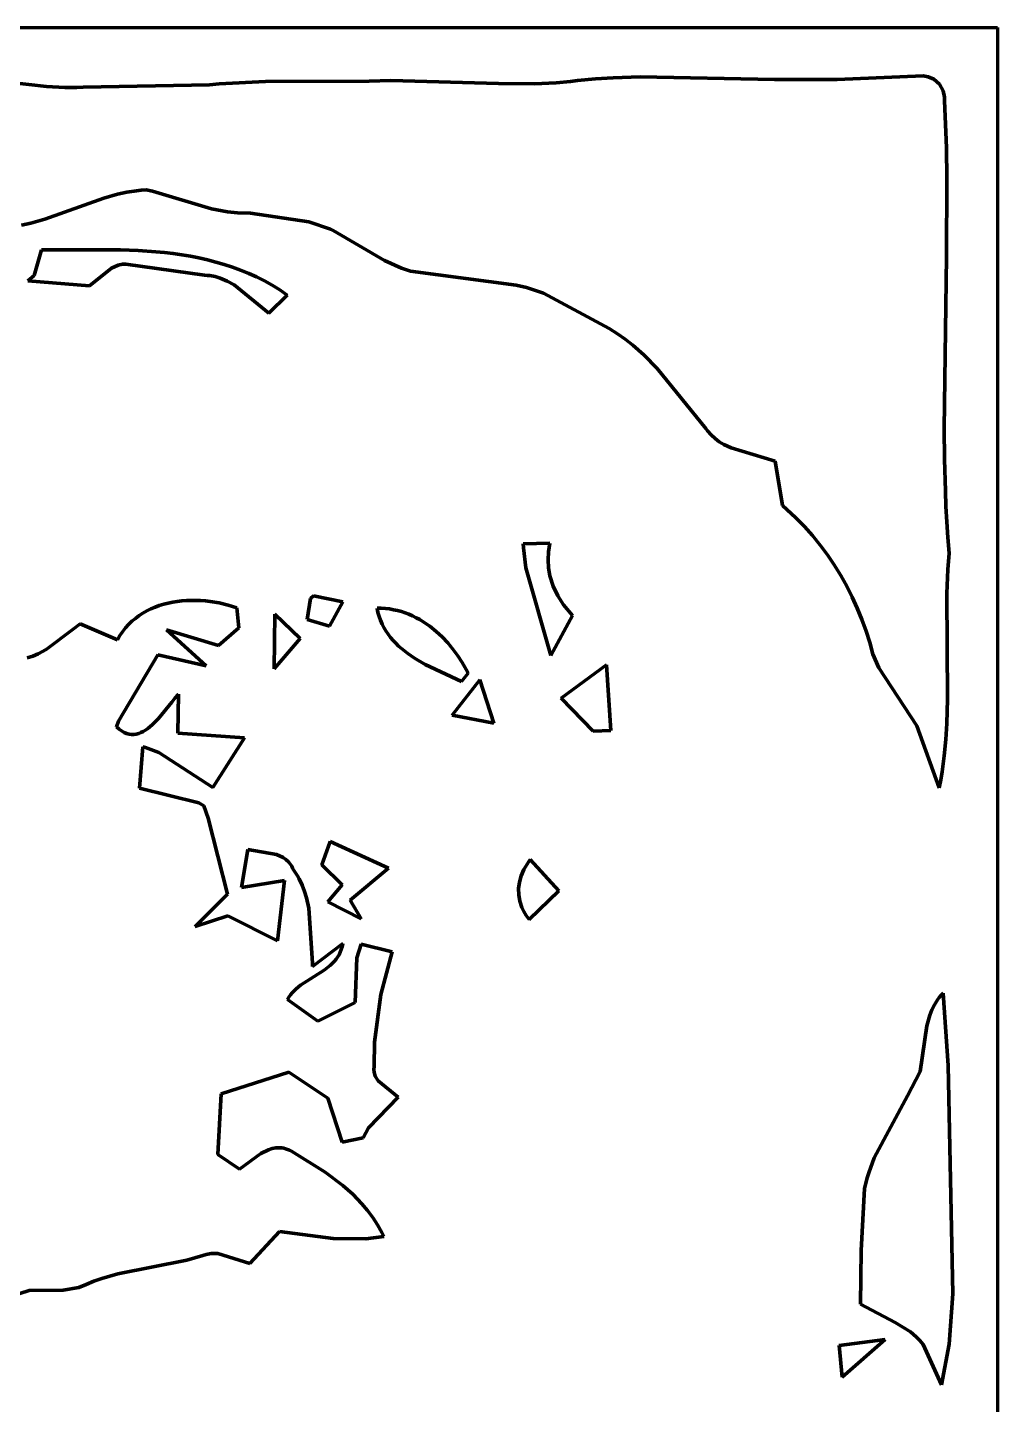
# Model space of a CAD drawing. Header units: millimetres. Extents: x 0 to 3.65, y 0 to 5.24.
# Drawn here: x 1.801 to 3.653, y 2.608 to 5.236 of the extents above; entities that cross this region are included whole.
import ezdxf

# ---------------------------------------------------------------- set-up
doc = ezdxf.new("R2010")
doc.units = ezdxf.units.MM
doc.layers.add('color#1b1b1dff', color=7, linetype='CONTINUOUS', lineweight=100)
doc.layers.add('color#fcfcfcff', color=7, linetype='CONTINUOUS', lineweight=100)

msp = doc.modelspace()

# ---------------------------------------------------------------- linework, layer by layer
at = {"layer": 'color#1b1b1dff'}
for p, q in [((0.0038, 5.2361), (3.6528, 5.2361)), ((3.6528, 5.2361), (3.6528, 0)), ((1.8371, 5.1238), (1.6865, 5.1403)), ((2.1486, 5.1266), (1.9069, 5.1221)), ((2.1665, 5.1285), (2.1486, 5.1266)), ((2.2554, 5.1333), (2.1665, 5.1285)), ((2.4532, 5.1338), (2.2554, 5.1333)), ((2.4944, 5.1353), (2.4532, 5.1338)), ((2.7002, 5.1292), (2.4944, 5.1353)), ((2.7688, 5.1289), (2.7002, 5.1292)), ((2.8099, 5.1307), (2.7688, 5.1289)), ((2.8373, 5.1331), (2.8099, 5.1307)), ((2.851, 5.1347), (2.8373, 5.1331)), ((2.8851, 5.1379), (2.851, 5.1347)), ((2.9192, 5.1402), (2.8851, 5.1379)), ((2.9704, 5.1419), (2.9192, 5.1402)), ((3.2268, 5.1367), (2.9704, 5.1419)), ((3.3293, 5.1366), (3.2268, 5.1367)), ((3.3464, 5.1372), (3.3293, 5.1366)), ((3.5107, 5.1436), (3.3464, 5.1372)), ((3.5205, 5.1421), (3.5107, 5.1436)), ((3.5314, 5.1373), (3.5205, 5.1421)), ((3.5421, 5.1277), (3.5314, 5.1373)), ((3.5492, 5.1152), (3.5421, 5.1277)), ((1.872, 5.1219), (1.8371, 5.1238)), ((1.8953, 5.1218), (1.872, 5.1219)), ((1.9069, 5.1221), (1.8953, 5.1218)), ((3.5517, 5.1034), (3.5492, 5.1152)), ((3.5516, 5.096), (3.5517, 5.1034)), ((3.5531, 5.0663), (3.5516, 5.096)), ((3.5552, 5.0067), (3.5531, 5.0663)), ((3.5562, 4.9472), (3.5552, 5.0067)), ((3.5556, 4.7983), (3.5562, 4.9472)), ((1.9464, 4.9106), (1.9728, 4.918)), ((1.9728, 4.918), (1.9907, 4.9219)), ((1.9907, 4.9219), (2.0088, 4.9246)), ((2.0088, 4.9246), (2.018, 4.9256)), ((2.018, 4.9256), (2.0273, 4.9262)), ((2.0273, 4.9262), (2.0394, 4.9237)), ((2.0394, 4.9237), (2.1524, 4.8897)), ((1.8336, 4.8705), (1.9464, 4.9106)), ((2.1524, 4.8897), (2.1829, 4.884)), ((1.8071, 4.8628), (1.8336, 4.8705)), ((2.1829, 4.884), (2.2016, 4.8826)), ((2.2016, 4.8826), (2.2266, 4.8815)), ((2.2266, 4.8815), (2.3378, 4.8652)), ((2.3378, 4.8652), (2.3792, 4.851)), ((1.7892, 4.8586), (1.8071, 4.8628)), ((2.3792, 4.851), (2.3847, 4.8486)), ((2.3847, 4.8486), (2.4826, 4.7916)), ((1.8277, 4.8117), (1.8135, 4.763)), ((1.9784, 4.812), (1.8277, 4.8117)), ((2.012, 4.8106), (1.9784, 4.812)), ((2.0456, 4.8082), (2.012, 4.8106)), ((1.9741, 4.7826), (1.9825, 4.7841)), ((1.9825, 4.7841), (1.9886, 4.7841)), ((1.9886, 4.7841), (2.1386, 4.7632)), ((2.0623, 4.8065), (2.0456, 4.8082)), ((2.0789, 4.8045), (2.0623, 4.8065)), ((2.0954, 4.8022), (2.0789, 4.8045)), ((2.1118, 4.7994), (2.0954, 4.8022)), ((2.1282, 4.7962), (2.1118, 4.7994)), ((2.1444, 4.7926), (2.1282, 4.7962)), ((2.1604, 4.7885), (2.1444, 4.7926)), ((2.1763, 4.7839), (2.1604, 4.7885)), ((2.4826, 4.7916), (2.515, 4.7767)), ((3.551, 4.4707), (3.5556, 4.7983)), ((1.8135, 4.763), (1.8017, 4.7525)), ((1.9193, 4.7431), (1.9615, 4.777)), ((1.9615, 4.777), (1.9741, 4.7826)), ((2.1386, 4.7632), (2.1439, 4.763)), ((2.1439, 4.763), (2.1491, 4.7625)), ((2.1491, 4.7625), (2.159, 4.7607)), ((2.159, 4.7607), (2.1686, 4.7579)), ((2.1686, 4.7579), (2.1822, 4.7521)), ((2.1921, 4.7788), (2.1763, 4.7839)), ((2.2077, 4.7731), (2.1921, 4.7788)), ((2.2231, 4.7668), (2.2077, 4.7731)), ((2.2383, 4.7599), (2.2231, 4.7668)), ((2.2533, 4.7523), (2.2383, 4.7599)), ((2.515, 4.7767), (2.5321, 4.7712)), ((2.5321, 4.7712), (2.7339, 4.7446)), ((1.8017, 4.7525), (1.9193, 4.7431)), ((2.1822, 4.7521), (2.1952, 4.7447)), ((2.1952, 4.7447), (2.2619, 4.6906)), ((2.2681, 4.7441), (2.2533, 4.7523)), ((2.2826, 4.7351), (2.2681, 4.7441)), ((2.2969, 4.7254), (2.2826, 4.7351)), ((2.7339, 4.7446), (2.7537, 4.7398)), ((2.7537, 4.7398), (2.7858, 4.7291)), ((2.2619, 4.6906), (2.2969, 4.7254)), ((2.7858, 4.7291), (2.9114, 4.6616)), ((2.9114, 4.6616), (2.9271, 4.6517)), ((2.9271, 4.6517), (2.9422, 4.641)), ((2.9422, 4.641), (2.9567, 4.6297)), ((2.9567, 4.6297), (2.9774, 4.6115)), ((2.9774, 4.6115), (3.0033, 4.5854)), ((3.0033, 4.5854), (3.0959, 4.4704)), ((3.0959, 4.4704), (3.0991, 4.4661)), ((3.5517, 4.4112), (3.551, 4.4707)), ((3.0991, 4.4661), (3.106, 4.4583)), ((3.106, 4.4583), (3.1136, 4.4514)), ((3.1136, 4.4514), (3.1217, 4.4454)), ((3.1217, 4.4454), (3.1304, 4.4402)), ((3.1304, 4.4402), (3.1441, 4.4336)), ((3.1441, 4.4336), (3.2282, 4.4084)), ((3.2282, 4.4084), (3.2421, 4.3235)), ((3.5533, 4.3516), (3.5517, 4.4112)), ((3.5545, 4.3219), (3.5533, 4.3516)), ((3.2421, 4.3235), (3.2509, 4.316)), ((3.2509, 4.316), (3.268, 4.3002)), ((3.5561, 4.2922), (3.5545, 4.3219)), ((3.268, 4.3002), (3.2843, 4.2837)), ((3.558, 4.2624), (3.5561, 4.2922)), ((3.2843, 4.2837), (3.2998, 4.2663)), ((3.2998, 4.2663), (3.3144, 4.2482)), ((3.5603, 4.2327), (3.558, 4.2624)), ((2.7979, 4.2516), (2.7474, 4.2504)), ((2.7474, 4.2504), (2.7479, 4.2427)), ((2.7479, 4.2427), (2.7525, 4.205)), ((2.7947, 4.2198), (2.7954, 4.2355)), ((2.7954, 4.2355), (2.7979, 4.2516)), ((3.3144, 4.2482), (3.3283, 4.2294)), ((3.5579, 4.2018), (3.5603, 4.2327)), ((2.7957, 4.2044), (2.7947, 4.2198)), ((3.3283, 4.2294), (3.3413, 4.2101)), ((3.3413, 4.2101), (3.3535, 4.1901)), ((2.7525, 4.205), (2.7999, 4.0372)), ((2.7984, 4.1893), (2.7957, 4.2044)), ((2.8045, 4.1699), (2.7984, 4.1893)), ((3.3535, 4.1901), (3.3649, 4.1697)), ((3.5561, 4.1554), (3.5579, 4.2018)), ((2.8131, 4.1514), (2.8045, 4.1699)), ((3.3649, 4.1697), (3.3754, 4.1488)), ((3.5571, 3.954), (3.5561, 4.1554)), ((2.0443, 4.1296), (2.0363, 4.1262)), ((2.0525, 4.1325), (2.0443, 4.1296)), ((2.0608, 4.1351), (2.0525, 4.1325)), ((2.0693, 4.1373), (2.0608, 4.1351)), ((2.078, 4.1391), (2.0693, 4.1373)), ((2.0867, 4.1405), (2.078, 4.1391)), ((2.0956, 4.1415), (2.0867, 4.1405)), ((2.1045, 4.1422), (2.0956, 4.1415)), ((2.1134, 4.1425), (2.1045, 4.1422)), ((2.1224, 4.1425), (2.1134, 4.1425)), ((2.1314, 4.1421), (2.1224, 4.1425)), ((2.1404, 4.1414), (2.1314, 4.1421)), ((2.1493, 4.1405), (2.1404, 4.1414)), ((2.167, 4.1376), (2.1493, 4.1405)), ((2.1842, 4.1335), (2.167, 4.1376)), ((2.2008, 4.1284), (2.1842, 4.1335)), ((2.2045, 4.0899), (2.2008, 4.1284)), ((2.3414, 4.1464), (2.3345, 4.106)), ((2.3466, 4.1511), (2.3414, 4.1464)), ((2.4026, 4.1399), (2.3466, 4.1511)), ((2.3777, 4.0936), (2.4026, 4.1399)), ((2.4683, 4.1276), (2.47, 4.1196)), ((2.4763, 4.1275), (2.4683, 4.1276)), ((2.4842, 4.127), (2.4763, 4.1275)), ((2.492, 4.1261), (2.4842, 4.127)), ((2.8242, 4.1338), (2.8131, 4.1514)), ((2.8413, 4.1135), (2.8242, 4.1338)), ((3.3754, 4.1488), (3.3851, 4.1275)), ((3.3851, 4.1275), (3.3939, 4.1059)), ((2.0003, 4.1026), (1.9939, 4.0965)), ((2.0069, 4.1082), (2.0003, 4.1026)), ((2.0138, 4.1134), (2.0069, 4.1082)), ((2.0211, 4.1181), (2.0138, 4.1134)), ((2.0286, 4.1223), (2.0211, 4.1181)), ((2.0363, 4.1262), (2.0286, 4.1223)), ((2.2732, 4.1162), (2.2715, 4.012)), ((2.3217, 4.0697), (2.2732, 4.1162)), ((2.3345, 4.106), (2.3777, 4.0936)), ((2.47, 4.1196), (2.4722, 4.1119)), ((2.4722, 4.1119), (2.4749, 4.1045)), ((2.4749, 4.1045), (2.4779, 4.0974)), ((2.4997, 4.1248), (2.492, 4.1261)), ((2.5072, 4.1231), (2.4997, 4.1248)), ((2.5146, 4.1211), (2.5072, 4.1231)), ((2.5219, 4.1187), (2.5146, 4.1211)), ((2.5291, 4.116), (2.5219, 4.1187)), ((2.5361, 4.1129), (2.5291, 4.116)), ((2.543, 4.1095), (2.5361, 4.1129)), ((2.5497, 4.1058), (2.543, 4.1095)), ((2.5563, 4.1019), (2.5497, 4.1058)), ((2.569, 4.0931), (2.5563, 4.1019)), ((2.7999, 4.0372), (2.8413, 4.1135)), ((3.3939, 4.1059), (3.4018, 4.084)), ((1.8881, 4.0873), (1.8364, 4.0486)), ((1.9011, 4.0977), (1.8881, 4.0873)), ((1.9725, 4.0671), (1.9011, 4.0977)), ((1.9773, 4.0752), (1.9725, 4.0671)), ((1.9824, 4.0828), (1.9773, 4.0752)), ((1.988, 4.0899), (1.9824, 4.0828)), ((1.9939, 4.0965), (1.988, 4.0899)), ((2.1419, 4.0176), (2.0661, 4.0861)), ((2.0661, 4.0861), (2.1657, 4.0566)), ((2.1657, 4.0566), (2.2045, 4.0899)), ((2.4779, 4.0974), (2.4814, 4.0906)), ((2.4814, 4.0906), (2.4852, 4.0841)), ((2.4852, 4.0841), (2.4894, 4.0779)), ((2.4894, 4.0779), (2.4939, 4.0719)), ((2.5811, 4.0834), (2.569, 4.0931)), ((2.5925, 4.0728), (2.5811, 4.0834)), ((3.4018, 4.084), (3.4089, 4.0619)), ((1.8364, 4.0486), (1.8212, 4.0404)), ((2.2715, 4.012), (2.3217, 4.0697)), ((2.4939, 4.0719), (2.4988, 4.0662)), ((2.4988, 4.0662), (2.5039, 4.0607)), ((2.5039, 4.0607), (2.5093, 4.0554)), ((2.5093, 4.0554), (2.5149, 4.0504)), ((2.5149, 4.0504), (2.5269, 4.041)), ((2.6032, 4.0614), (2.5925, 4.0728)), ((2.6132, 4.0494), (2.6032, 4.0614)), ((2.6224, 4.0368), (2.6132, 4.0494)), ((3.4089, 4.0619), (3.4151, 4.0396)), ((1.8108, 4.036), (1.8001, 4.0328)), ((1.8212, 4.0404), (1.8108, 4.036)), ((1.9745, 3.9118), (2.0496, 4.0386)), ((2.0496, 4.0386), (2.1419, 4.0176)), ((2.5269, 4.041), (2.5396, 4.0323)), ((2.5396, 4.0323), (2.5598, 4.0204)), ((2.6308, 4.0237), (2.6224, 4.0368)), ((2.6384, 4.0103), (2.6308, 4.0237)), ((3.4151, 4.0396), (3.4261, 4.0141)), ((2.5598, 4.0204), (2.6296, 3.9876)), ((2.6296, 3.9876), (2.6419, 4.0035)), ((2.6419, 4.0035), (2.6384, 4.0103)), ((2.906, 4.0192), (2.8196, 3.9558)), ((2.9147, 3.8941), (2.906, 4.0192)), ((3.4261, 4.0141), (3.4986, 3.903)), ((2.6647, 3.9908), (2.6114, 3.9236)), ((2.6912, 3.9081), (2.6647, 3.9908)), ((2.0761, 3.9484), (2.0507, 3.9173)), ((2.0827, 3.9564), (2.0761, 3.9484)), ((2.0889, 3.9634), (2.0827, 3.9564)), ((2.0879, 3.889), (2.0889, 3.9634)), ((2.8196, 3.9558), (2.8806, 3.893)), ((3.5559, 3.9077), (3.5571, 3.954)), ((2.0507, 3.9173), (2.0387, 3.905)), ((2.6114, 3.9236), (2.6912, 3.9081)), ((1.9708, 3.9014), (1.9745, 3.9118)), ((1.9757, 3.897), (1.9708, 3.9014)), ((1.9805, 3.8934), (1.9757, 3.897)), ((1.9853, 3.8906), (1.9805, 3.8934)), ((1.9901, 3.8886), (1.9853, 3.8906)), ((2.0175, 3.8903), (2.0131, 3.8886)), ((2.0219, 3.8925), (2.0175, 3.8903)), ((2.0262, 3.8951), (2.0219, 3.8925)), ((2.0304, 3.8981), (2.0262, 3.8951)), ((2.0387, 3.905), (2.0304, 3.8981)), ((2.8806, 3.893), (2.9147, 3.8941)), ((3.4986, 3.903), (3.5417, 3.7848)), ((3.5541, 3.8769), (3.5559, 3.9077)), ((1.9948, 3.8874), (1.9901, 3.8886)), ((1.9994, 3.8868), (1.9948, 3.8874)), ((2.004, 3.8868), (1.9994, 3.8868)), ((2.0086, 3.8874), (2.004, 3.8868)), ((2.0131, 3.8886), (2.0086, 3.8874)), ((2.215, 3.8803), (2.0879, 3.889)), ((2.1548, 3.7856), (2.215, 3.8803)), ((3.5512, 3.8461), (3.5541, 3.8769)), ((2.0149, 3.7842), (2.021, 3.8629)), ((2.021, 3.8629), (2.0262, 3.8614)), ((2.0262, 3.8614), (2.0515, 3.8523)), ((2.0515, 3.8523), (2.1548, 3.7856)), ((3.5494, 3.8307), (3.5512, 3.8461)), ((3.5446, 3.8001), (3.5472, 3.8154)), ((3.5472, 3.8154), (3.5494, 3.8307)), ((3.5417, 3.7848), (3.5446, 3.8001)), ((2.1281, 3.7561), (2.0149, 3.7842)), ((2.1373, 3.7502), (2.1281, 3.7561)), ((2.1457, 3.7267), (2.1373, 3.7502)), ((2.1829, 3.5816), (2.1457, 3.7267)), ((2.3784, 3.6823), (2.3629, 3.6374)), ((2.4899, 3.6314), (2.3784, 3.6823)), ((2.2214, 3.667), (2.2094, 3.5945)), ((2.2765, 3.6573), (2.2214, 3.667)), ((2.2888, 3.6518), (2.2765, 3.6573)), ((2.2942, 3.648), (2.2888, 3.6518)), ((2.2992, 3.6434), (2.2942, 3.648)), ((2.3035, 3.638), (2.2992, 3.6434)), ((2.3054, 3.6349), (2.3035, 3.638)), ((2.3071, 3.6315), (2.3054, 3.6349)), ((2.3087, 3.6279), (2.3071, 3.6315)), ((2.3127, 3.6223), (2.3087, 3.6279)), ((2.3629, 3.6374), (2.4014, 3.5993)), ((2.4167, 3.5701), (2.4899, 3.6314)), ((2.7487, 3.6288), (2.7436, 3.6169)), ((2.7578, 3.644), (2.7487, 3.6288)), ((2.7605, 3.6477), (2.7578, 3.644)), ((2.8152, 3.5881), (2.7605, 3.6477)), ((2.2094, 3.5945), (2.2914, 3.6081)), ((2.2914, 3.6081), (2.2779, 3.4924)), ((2.3163, 3.6166), (2.3127, 3.6223)), ((2.3196, 3.6108), (2.3163, 3.6166)), ((2.3253, 3.599), (2.3196, 3.6108)), ((2.7403, 3.6049), (2.7386, 3.5927)), ((2.7436, 3.6169), (2.7403, 3.6049)), ((2.1207, 3.5198), (2.1829, 3.5816)), ((2.33, 3.5868), (2.3253, 3.599)), ((2.3337, 3.5744), (2.33, 3.5868)), ((2.4014, 3.5993), (2.3745, 3.5671)), ((2.7386, 3.5927), (2.7388, 3.5805)), ((2.7388, 3.5805), (2.7408, 3.5684)), ((2.7587, 3.5336), (2.8152, 3.5881)), ((2.3377, 3.5553), (2.3337, 3.5744)), ((2.3447, 3.4501), (2.3377, 3.5553)), ((2.3745, 3.5671), (2.4381, 3.5344)), ((2.4381, 3.5344), (2.4167, 3.5701)), ((2.7408, 3.5684), (2.7447, 3.5565)), ((2.7447, 3.5565), (2.7485, 3.5487)), ((2.7485, 3.5487), (2.7531, 3.5411)), ((2.1834, 3.5405), (2.1207, 3.5198)), ((2.2779, 3.4924), (2.1834, 3.5405)), ((2.7531, 3.5411), (2.7587, 3.5336)), ((2.4027, 3.4873), (2.3452, 3.4436)), ((2.3956, 3.4661), (2.398, 3.4708)), ((2.398, 3.4708), (2.3999, 3.476)), ((2.3999, 3.476), (2.4015, 3.4814)), ((2.4015, 3.4814), (2.4027, 3.4873)), ((2.438, 3.4865), (2.4296, 3.4604)), ((2.4973, 3.4716), (2.438, 3.4865)), ((2.4752, 3.3903), (2.4973, 3.4716)), ((2.3452, 3.4436), (2.3447, 3.4501)), ((2.3673, 3.4367), (2.3795, 3.4462)), ((2.3795, 3.4462), (2.3868, 3.4535)), ((2.3868, 3.4535), (2.39, 3.4574)), ((2.39, 3.4574), (2.393, 3.4616)), ((2.393, 3.4616), (2.3956, 3.4661)), ((2.4296, 3.4604), (2.4265, 3.3751)), ((2.3222, 3.4078), (2.3673, 3.4367)), ((2.303, 3.3894), (2.3064, 3.3936)), ((2.3064, 3.3936), (2.3139, 3.4011)), ((2.3139, 3.4011), (2.3222, 3.4078)), ((3.5494, 3.3929), (3.5454, 3.3886)), ((3.5584, 3.2545), (3.5494, 3.3929)), ((2.297, 3.3804), (2.2998, 3.3851)), ((2.3553, 3.339), (2.297, 3.3804)), ((2.2998, 3.3851), (2.303, 3.3894)), ((2.4265, 3.3751), (2.3553, 3.339)), ((2.4634, 3.2991), (2.4752, 3.3903)), ((3.5325, 3.3705), (3.5276, 3.3609)), ((3.5384, 3.3798), (3.5325, 3.3705)), ((3.5417, 3.3843), (3.5384, 3.3798)), ((3.5454, 3.3886), (3.5417, 3.3843)), ((3.5236, 3.3509), (3.5179, 3.3301)), ((3.5276, 3.3609), (3.5236, 3.3509)), ((3.5179, 3.3301), (3.505, 3.2431)), ((2.4624, 3.253), (2.4634, 3.2991)), ((2.1705, 3.2006), (2.2998, 3.2418)), ((2.2998, 3.2418), (2.374, 3.1925)), ((2.4619, 3.2471), (2.4624, 3.253)), ((2.4625, 3.2417), (2.4619, 3.2471)), ((2.4648, 3.2343), (2.4625, 3.2417)), ((2.4704, 3.2256), (2.4648, 3.2343)), ((3.505, 3.2431), (3.4809, 3.1968)), ((3.5676, 2.8187), (3.5584, 3.2545)), ((2.5083, 3.1943), (2.4704, 3.2256)), ((2.1645, 3.0848), (2.1705, 3.2006)), ((2.374, 3.1925), (2.4014, 3.1083)), ((2.4518, 3.1354), (2.5083, 3.1943)), ((3.4809, 3.1968), (3.4174, 3.0782)), ((2.4419, 3.1163), (2.4518, 3.1354)), ((2.4014, 3.1083), (2.4419, 3.1163)), ((2.2057, 3.0565), (2.1645, 3.0848)), ((2.2466, 3.0869), (2.2057, 3.0565)), ((2.2607, 3.0937), (2.2466, 3.0869)), ((2.2679, 3.0959), (2.2607, 3.0937)), ((2.2752, 3.0973), (2.2679, 3.0959)), ((2.2826, 3.0976), (2.2752, 3.0973)), ((2.2863, 3.0973), (2.2826, 3.0976)), ((2.29, 3.0967), (2.2863, 3.0973)), ((2.2937, 3.0957), (2.29, 3.0967)), ((2.2974, 3.0945), (2.2937, 3.0957)), ((2.3012, 3.0928), (2.2974, 3.0945)), ((2.3049, 3.0908), (2.3012, 3.0928)), ((2.3693, 3.0512), (2.3049, 3.0908)), ((3.4174, 3.0782), (3.4073, 3.05)), ((2.403, 3.0256), (2.3693, 3.0512)), ((3.4073, 3.05), (3.4038, 3.0401)), ((2.4218, 3.0087), (2.403, 3.0256)), ((3.4038, 3.0401), (3.3987, 3.02)), ((2.4392, 2.9906), (2.4218, 3.0087)), ((3.3987, 3.02), (3.3928, 2.9012)), ((2.45, 2.9778), (2.4392, 2.9906)), ((2.4599, 2.9644), (2.45, 2.9778)), ((2.469, 2.9503), (2.4599, 2.9644)), ((2.4772, 2.9356), (2.469, 2.9503)), ((2.2256, 2.8765), (2.282, 2.9379)), ((2.282, 2.9379), (2.3846, 2.9244)), ((2.3846, 2.9244), (2.4465, 2.9239)), ((2.4465, 2.9239), (2.4809, 2.9279)), ((2.4809, 2.9279), (2.4772, 2.9356)), ((2.1052, 2.8828), (2.1357, 2.8917)), ((2.1357, 2.8917), (2.142, 2.8939)), ((2.142, 2.8939), (2.1516, 2.8958)), ((2.1516, 2.8958), (2.1642, 2.8958)), ((2.1642, 2.8958), (2.2256, 2.8765)), ((3.3928, 2.9012), (3.3914, 2.7987)), ((1.973, 2.8569), (2.1052, 2.8828)), ((1.9131, 2.8365), (1.9277, 2.8428)), ((1.9277, 2.8428), (1.9427, 2.8482)), ((1.9427, 2.8482), (1.973, 2.8569)), ((1.7544, 2.8094), (1.8042, 2.8253)), ((1.8042, 2.8253), (1.869, 2.8256)), ((1.869, 2.8256), (1.8987, 2.8307)), ((1.8987, 2.8307), (1.9131, 2.8365)), ((3.5608, 2.7225), (3.5676, 2.8187)), ((3.3914, 2.7987), (3.4573, 2.7643)), ((3.4573, 2.7643), (3.4866, 2.7464)), ((3.4866, 2.7464), (3.4978, 2.7369)), ((3.4978, 2.7369), (3.5046, 2.7297)), ((3.4382, 2.7315), (3.3506, 2.7198)), ((3.3506, 2.7198), (3.3562, 2.6594)), ((3.3562, 2.6594), (3.4382, 2.7315)), ((3.5046, 2.7297), (3.5108, 2.7218)), ((3.5108, 2.7218), (3.5457, 2.6453)), ((3.5457, 2.6453), (3.5608, 2.7225))]:
    msp.add_line(p, q, dxfattribs=at)
at = {"layer": 'color#fcfcfcff'}
for p, q in [((1.6865, 5.1403), (1.8371, 5.1238)), ((1.9069, 5.1221), (2.1486, 5.1266)), ((2.1486, 5.1266), (2.1665, 5.1285)), ((2.1665, 5.1285), (2.2554, 5.1333)), ((2.2554, 5.1333), (2.4532, 5.1338)), ((2.4532, 5.1338), (2.4944, 5.1353)), ((2.4944, 5.1353), (2.7002, 5.1292)), ((2.7002, 5.1292), (2.7688, 5.1289)), ((2.7688, 5.1289), (2.8099, 5.1307)), ((2.8099, 5.1307), (2.8373, 5.1331)), ((2.8373, 5.1331), (2.851, 5.1347)), ((2.851, 5.1347), (2.8851, 5.1379)), ((2.8851, 5.1379), (2.9192, 5.1402)), ((2.9192, 5.1402), (2.9704, 5.1419)), ((2.9704, 5.1419), (3.2268, 5.1367)), ((3.2268, 5.1367), (3.3293, 5.1366)), ((3.3293, 5.1366), (3.3464, 5.1372)), ((3.3464, 5.1372), (3.5107, 5.1436)), ((3.5107, 5.1436), (3.5205, 5.1421)), ((3.5205, 5.1421), (3.5314, 5.1373)), ((3.5314, 5.1373), (3.5421, 5.1277)), ((3.5421, 5.1277), (3.5492, 5.1152)), ((1.8371, 5.1238), (1.872, 5.1219)), ((1.872, 5.1219), (1.8953, 5.1218)), ((1.8953, 5.1218), (1.9069, 5.1221)), ((3.5492, 5.1152), (3.5517, 5.1034)), ((3.5517, 5.1034), (3.5516, 5.096)), ((3.5516, 5.096), (3.5531, 5.0663)), ((3.5531, 5.0663), (3.5552, 5.0067)), ((3.5552, 5.0067), (3.5562, 4.9472)), ((3.5562, 4.9472), (3.5556, 4.7983)), ((1.9728, 4.918), (1.9464, 4.9106)), ((1.9907, 4.9219), (1.9728, 4.918)), ((2.0088, 4.9246), (1.9907, 4.9219)), ((2.018, 4.9256), (2.0088, 4.9246)), ((2.0273, 4.9262), (2.018, 4.9256)), ((2.0394, 4.9237), (2.0273, 4.9262)), ((2.1524, 4.8897), (2.0394, 4.9237)), ((1.9464, 4.9106), (1.8336, 4.8705)), ((2.1829, 4.884), (2.1524, 4.8897)), ((1.8336, 4.8705), (1.8071, 4.8628)), ((2.2016, 4.8826), (2.1829, 4.884)), ((2.2266, 4.8815), (2.2016, 4.8826)), ((2.3378, 4.8652), (2.2266, 4.8815)), ((2.3792, 4.851), (2.3378, 4.8652)), ((1.8071, 4.8628), (1.7892, 4.8586)), ((2.3847, 4.8486), (2.3792, 4.851)), ((2.4826, 4.7916), (2.3847, 4.8486)), ((1.8135, 4.763), (1.8277, 4.8117)), ((1.8277, 4.8117), (1.9784, 4.812)), ((1.9784, 4.812), (2.012, 4.8106)), ((2.012, 4.8106), (2.0456, 4.8082)), ((1.9825, 4.7841), (1.9741, 4.7826)), ((1.9886, 4.7841), (1.9825, 4.7841)), ((2.1386, 4.7632), (1.9886, 4.7841)), ((2.0456, 4.8082), (2.0623, 4.8065)), ((2.0623, 4.8065), (2.0789, 4.8045)), ((2.0789, 4.8045), (2.0954, 4.8022)), ((2.0954, 4.8022), (2.1118, 4.7994)), ((2.1118, 4.7994), (2.1282, 4.7962)), ((2.1282, 4.7962), (2.1444, 4.7926)), ((2.1444, 4.7926), (2.1604, 4.7885)), ((2.1604, 4.7885), (2.1763, 4.7839)), ((2.515, 4.7767), (2.4826, 4.7916)), ((3.5556, 4.7983), (3.551, 4.4707)), ((1.8017, 4.7525), (1.8135, 4.763)), ((1.9615, 4.777), (1.9193, 4.7431)), ((1.9741, 4.7826), (1.9615, 4.777)), ((2.1439, 4.763), (2.1386, 4.7632)), ((2.1491, 4.7625), (2.1439, 4.763)), ((2.159, 4.7607), (2.1491, 4.7625)), ((2.1686, 4.7579), (2.159, 4.7607)), ((2.1822, 4.7521), (2.1686, 4.7579)), ((2.1763, 4.7839), (2.1921, 4.7788)), ((2.1921, 4.7788), (2.2077, 4.7731)), ((2.2077, 4.7731), (2.2231, 4.7668)), ((2.2231, 4.7668), (2.2383, 4.7599)), ((2.2383, 4.7599), (2.2533, 4.7523)), ((2.5321, 4.7712), (2.515, 4.7767)), ((2.7339, 4.7446), (2.5321, 4.7712)), ((1.9193, 4.7431), (1.8017, 4.7525)), ((2.1952, 4.7447), (2.1822, 4.7521)), ((2.2619, 4.6906), (2.1952, 4.7447)), ((2.2533, 4.7523), (2.2681, 4.7441)), ((2.2681, 4.7441), (2.2826, 4.7351)), ((2.2826, 4.7351), (2.2969, 4.7254)), ((2.7537, 4.7398), (2.7339, 4.7446)), ((2.7858, 4.7291), (2.7537, 4.7398)), ((2.2969, 4.7254), (2.2619, 4.6906)), ((2.9114, 4.6616), (2.7858, 4.7291)), ((2.9271, 4.6517), (2.9114, 4.6616)), ((2.9422, 4.641), (2.9271, 4.6517)), ((2.9567, 4.6297), (2.9422, 4.641)), ((2.9774, 4.6115), (2.9567, 4.6297)), ((3.0033, 4.5854), (2.9774, 4.6115)), ((3.0959, 4.4704), (3.0033, 4.5854)), ((3.0991, 4.4661), (3.0959, 4.4704)), ((3.551, 4.4707), (3.5517, 4.4112)), ((3.106, 4.4583), (3.0991, 4.4661)), ((3.1136, 4.4514), (3.106, 4.4583)), ((3.1217, 4.4454), (3.1136, 4.4514)), ((3.1304, 4.4402), (3.1217, 4.4454)), ((3.1441, 4.4336), (3.1304, 4.4402)), ((3.2282, 4.4084), (3.1441, 4.4336)), ((3.2421, 4.3235), (3.2282, 4.4084)), ((3.5517, 4.4112), (3.5533, 4.3516)), ((3.5533, 4.3516), (3.5545, 4.3219)), ((3.2509, 4.316), (3.2421, 4.3235)), ((3.268, 4.3002), (3.2509, 4.316)), ((3.5545, 4.3219), (3.5561, 4.2922)), ((3.2843, 4.2837), (3.268, 4.3002)), ((3.5561, 4.2922), (3.558, 4.2624)), ((3.2998, 4.2663), (3.2843, 4.2837)), ((3.3144, 4.2482), (3.2998, 4.2663)), ((3.558, 4.2624), (3.5603, 4.2327)), ((2.7474, 4.2504), (2.7979, 4.2516)), ((2.7479, 4.2427), (2.7474, 4.2504)), ((2.7525, 4.205), (2.7479, 4.2427)), ((2.7954, 4.2355), (2.7947, 4.2198)), ((2.7979, 4.2516), (2.7954, 4.2355)), ((3.3283, 4.2294), (3.3144, 4.2482)), ((3.5603, 4.2327), (3.5579, 4.2018)), ((2.7947, 4.2198), (2.7957, 4.2044)), ((3.3413, 4.2101), (3.3283, 4.2294)), ((3.3535, 4.1901), (3.3413, 4.2101)), ((2.7999, 4.0372), (2.7525, 4.205)), ((2.7957, 4.2044), (2.7984, 4.1893)), ((2.7984, 4.1893), (2.8045, 4.1699)), ((3.3649, 4.1697), (3.3535, 4.1901)), ((3.5579, 4.2018), (3.5561, 4.1554)), ((2.8045, 4.1699), (2.8131, 4.1514)), ((3.3754, 4.1488), (3.3649, 4.1697)), ((3.5561, 4.1554), (3.5571, 3.954)), ((2.0363, 4.1262), (2.0443, 4.1296)), ((2.0443, 4.1296), (2.0525, 4.1325)), ((2.0525, 4.1325), (2.0608, 4.1351)), ((2.0608, 4.1351), (2.0693, 4.1373)), ((2.0693, 4.1373), (2.078, 4.1391)), ((2.078, 4.1391), (2.0867, 4.1405)), ((2.0867, 4.1405), (2.0956, 4.1415)), ((2.0956, 4.1415), (2.1045, 4.1422)), ((2.1045, 4.1422), (2.1134, 4.1425)), ((2.1134, 4.1425), (2.1224, 4.1425)), ((2.1224, 4.1425), (2.1314, 4.1421)), ((2.1314, 4.1421), (2.1404, 4.1414)), ((2.1404, 4.1414), (2.1493, 4.1405)), ((2.1493, 4.1405), (2.167, 4.1376)), ((2.167, 4.1376), (2.1842, 4.1335)), ((2.1842, 4.1335), (2.2008, 4.1284)), ((2.2008, 4.1284), (2.2045, 4.0899)), ((2.3345, 4.106), (2.3414, 4.1464)), ((2.3414, 4.1464), (2.3466, 4.1511)), ((2.3466, 4.1511), (2.4026, 4.1399)), ((2.4026, 4.1399), (2.3777, 4.0936)), ((2.4683, 4.1276), (2.4763, 4.1275)), ((2.47, 4.1196), (2.4683, 4.1276)), ((2.4763, 4.1275), (2.4842, 4.127)), ((2.4842, 4.127), (2.492, 4.1261)), ((2.8131, 4.1514), (2.8242, 4.1338)), ((2.8242, 4.1338), (2.8413, 4.1135)), ((3.3851, 4.1275), (3.3754, 4.1488)), ((3.3939, 4.1059), (3.3851, 4.1275)), ((1.9939, 4.0965), (2.0003, 4.1026)), ((2.0003, 4.1026), (2.0069, 4.1082)), ((2.0069, 4.1082), (2.0138, 4.1134)), ((2.0138, 4.1134), (2.0211, 4.1181)), ((2.0211, 4.1181), (2.0286, 4.1223)), ((2.0286, 4.1223), (2.0363, 4.1262)), ((2.2715, 4.012), (2.2732, 4.1162)), ((2.2732, 4.1162), (2.3217, 4.0697)), ((2.3777, 4.0936), (2.3345, 4.106)), ((2.4722, 4.1119), (2.47, 4.1196)), ((2.4749, 4.1045), (2.4722, 4.1119)), ((2.4779, 4.0974), (2.4749, 4.1045)), ((2.492, 4.1261), (2.4997, 4.1248)), ((2.4997, 4.1248), (2.5072, 4.1231)), ((2.5072, 4.1231), (2.5146, 4.1211)), ((2.5146, 4.1211), (2.5219, 4.1187)), ((2.5219, 4.1187), (2.5291, 4.116)), ((2.5291, 4.116), (2.5361, 4.1129)), ((2.5361, 4.1129), (2.543, 4.1095)), ((2.543, 4.1095), (2.5497, 4.1058)), ((2.5497, 4.1058), (2.5563, 4.1019)), ((2.5563, 4.1019), (2.569, 4.0931)), ((2.8413, 4.1135), (2.7999, 4.0372)), ((3.4018, 4.084), (3.3939, 4.1059)), ((1.8364, 4.0486), (1.8881, 4.0873)), ((1.8881, 4.0873), (1.9011, 4.0977)), ((1.9011, 4.0977), (1.9725, 4.0671)), ((1.9725, 4.0671), (1.9773, 4.0752)), ((1.9773, 4.0752), (1.9824, 4.0828)), ((1.9824, 4.0828), (1.988, 4.0899)), ((1.988, 4.0899), (1.9939, 4.0965)), ((2.1657, 4.0566), (2.0661, 4.0861)), ((2.0661, 4.0861), (2.1419, 4.0176)), ((2.2045, 4.0899), (2.1657, 4.0566)), ((2.4814, 4.0906), (2.4779, 4.0974)), ((2.4852, 4.0841), (2.4814, 4.0906)), ((2.4894, 4.0779), (2.4852, 4.0841)), ((2.4939, 4.0719), (2.4894, 4.0779)), ((2.569, 4.0931), (2.5811, 4.0834)), ((2.5811, 4.0834), (2.5925, 4.0728)), ((3.4089, 4.0619), (3.4018, 4.084)), ((1.8212, 4.0404), (1.8364, 4.0486)), ((2.3217, 4.0697), (2.2715, 4.012)), ((2.4988, 4.0662), (2.4939, 4.0719)), ((2.5039, 4.0607), (2.4988, 4.0662)), ((2.5093, 4.0554), (2.5039, 4.0607)), ((2.5149, 4.0504), (2.5093, 4.0554)), ((2.5269, 4.041), (2.5149, 4.0504)), ((2.5925, 4.0728), (2.6032, 4.0614)), ((2.6032, 4.0614), (2.6132, 4.0494)), ((2.6132, 4.0494), (2.6224, 4.0368)), ((3.4151, 4.0396), (3.4089, 4.0619)), ((1.8001, 4.0328), (1.8108, 4.036)), ((1.8108, 4.036), (1.8212, 4.0404)), ((2.0496, 4.0386), (1.9745, 3.9118)), ((2.1419, 4.0176), (2.0496, 4.0386)), ((2.5396, 4.0323), (2.5269, 4.041)), ((2.5598, 4.0204), (2.5396, 4.0323)), ((2.6224, 4.0368), (2.6308, 4.0237)), ((2.6308, 4.0237), (2.6384, 4.0103)), ((3.4261, 4.0141), (3.4151, 4.0396)), ((2.6296, 3.9876), (2.5598, 4.0204)), ((2.6419, 4.0035), (2.6296, 3.9876)), ((2.6384, 4.0103), (2.6419, 4.0035)), ((2.8196, 3.9558), (2.906, 4.0192)), ((2.906, 4.0192), (2.9147, 3.8941)), ((3.4986, 3.903), (3.4261, 4.0141)), ((2.6114, 3.9236), (2.6647, 3.9908)), ((2.6647, 3.9908), (2.6912, 3.9081)), ((2.0507, 3.9173), (2.0761, 3.9484)), ((2.0761, 3.9484), (2.0827, 3.9564)), ((2.0827, 3.9564), (2.0889, 3.9634)), ((2.0889, 3.9634), (2.0879, 3.889)), ((2.8806, 3.893), (2.8196, 3.9558)), ((3.5571, 3.954), (3.5559, 3.9077)), ((2.0387, 3.905), (2.0507, 3.9173)), ((2.6912, 3.9081), (2.6114, 3.9236)), ((1.9745, 3.9118), (1.9708, 3.9014)), ((1.9708, 3.9014), (1.9757, 3.897)), ((1.9757, 3.897), (1.9805, 3.8934)), ((1.9805, 3.8934), (1.9853, 3.8906)), ((1.9853, 3.8906), (1.9901, 3.8886)), ((2.0131, 3.8886), (2.0175, 3.8903)), ((2.0175, 3.8903), (2.0219, 3.8925)), ((2.0219, 3.8925), (2.0262, 3.8951)), ((2.0262, 3.8951), (2.0304, 3.8981)), ((2.0304, 3.8981), (2.0387, 3.905)), ((2.9147, 3.8941), (2.8806, 3.893)), ((3.5417, 3.7848), (3.4986, 3.903)), ((3.5559, 3.9077), (3.5541, 3.8769)), ((1.9901, 3.8886), (1.9948, 3.8874)), ((1.9948, 3.8874), (1.9994, 3.8868)), ((1.9994, 3.8868), (2.004, 3.8868)), ((2.004, 3.8868), (2.0086, 3.8874)), ((2.0086, 3.8874), (2.0131, 3.8886)), ((2.0879, 3.889), (2.215, 3.8803)), ((2.215, 3.8803), (2.1548, 3.7856)), ((3.5541, 3.8769), (3.5512, 3.8461)), ((2.021, 3.8629), (2.0149, 3.7842)), ((2.0262, 3.8614), (2.021, 3.8629)), ((2.0515, 3.8523), (2.0262, 3.8614)), ((2.1548, 3.7856), (2.0515, 3.8523)), ((3.5512, 3.8461), (3.5494, 3.8307)), ((3.5472, 3.8154), (3.5446, 3.8001)), ((3.5494, 3.8307), (3.5472, 3.8154)), ((3.5446, 3.8001), (3.5417, 3.7848)), ((2.0149, 3.7842), (2.1281, 3.7561)), ((2.1281, 3.7561), (2.1373, 3.7502)), ((2.1373, 3.7502), (2.1457, 3.7267)), ((2.1457, 3.7267), (2.1829, 3.5816)), ((2.3629, 3.6374), (2.3784, 3.6823)), ((2.3784, 3.6823), (2.4899, 3.6314)), ((2.2094, 3.5945), (2.2214, 3.667)), ((2.2214, 3.667), (2.2765, 3.6573)), ((2.2765, 3.6573), (2.2888, 3.6518)), ((2.2888, 3.6518), (2.2942, 3.648)), ((2.2942, 3.648), (2.2992, 3.6434)), ((2.2992, 3.6434), (2.3035, 3.638)), ((2.3035, 3.638), (2.3054, 3.6349)), ((2.3054, 3.6349), (2.3071, 3.6315)), ((2.3071, 3.6315), (2.3087, 3.6279)), ((2.3087, 3.6279), (2.3127, 3.6223)), ((2.4014, 3.5993), (2.3629, 3.6374)), ((2.4899, 3.6314), (2.4167, 3.5701)), ((2.7436, 3.6169), (2.7487, 3.6288)), ((2.7487, 3.6288), (2.7578, 3.644)), ((2.7578, 3.644), (2.7605, 3.6477)), ((2.7605, 3.6477), (2.8152, 3.5881)), ((2.2914, 3.6081), (2.2094, 3.5945)), ((2.2779, 3.4924), (2.2914, 3.6081)), ((2.3127, 3.6223), (2.3163, 3.6166)), ((2.3163, 3.6166), (2.3196, 3.6108)), ((2.3196, 3.6108), (2.3253, 3.599)), ((2.7386, 3.5927), (2.7403, 3.6049)), ((2.7403, 3.6049), (2.7436, 3.6169)), ((2.1829, 3.5816), (2.1207, 3.5198)), ((2.3253, 3.599), (2.33, 3.5868)), ((2.33, 3.5868), (2.3337, 3.5744)), ((2.3745, 3.5671), (2.4014, 3.5993)), ((2.7388, 3.5805), (2.7386, 3.5927)), ((2.7408, 3.5684), (2.7388, 3.5805)), ((2.8152, 3.5881), (2.7587, 3.5336)), ((2.3337, 3.5744), (2.3377, 3.5553)), ((2.3377, 3.5553), (2.3447, 3.4501)), ((2.4381, 3.5344), (2.3745, 3.5671)), ((2.4167, 3.5701), (2.4381, 3.5344)), ((2.7447, 3.5565), (2.7408, 3.5684)), ((2.7485, 3.5487), (2.7447, 3.5565)), ((2.7531, 3.5411), (2.7485, 3.5487)), ((2.1207, 3.5198), (2.1834, 3.5405)), ((2.1834, 3.5405), (2.2779, 3.4924)), ((2.7587, 3.5336), (2.7531, 3.5411)), ((2.3452, 3.4436), (2.4027, 3.4873)), ((2.398, 3.4708), (2.3956, 3.4661)), ((2.3999, 3.476), (2.398, 3.4708)), ((2.4015, 3.4814), (2.3999, 3.476)), ((2.4027, 3.4873), (2.4015, 3.4814)), ((2.4296, 3.4604), (2.438, 3.4865)), ((2.438, 3.4865), (2.4973, 3.4716)), ((2.4973, 3.4716), (2.4752, 3.3903)), ((2.3447, 3.4501), (2.3452, 3.4436)), ((2.3795, 3.4462), (2.3673, 3.4367)), ((2.3868, 3.4535), (2.3795, 3.4462)), ((2.39, 3.4574), (2.3868, 3.4535)), ((2.393, 3.4616), (2.39, 3.4574)), ((2.3956, 3.4661), (2.393, 3.4616)), ((2.4265, 3.3751), (2.4296, 3.4604)), ((2.3673, 3.4367), (2.3222, 3.4078)), ((2.3064, 3.3936), (2.303, 3.3894)), ((2.3139, 3.4011), (2.3064, 3.3936)), ((2.3222, 3.4078), (2.3139, 3.4011)), ((3.5454, 3.3886), (3.5494, 3.3929)), ((3.5494, 3.3929), (3.5584, 3.2545)), ((2.2998, 3.3851), (2.297, 3.3804)), ((2.297, 3.3804), (2.3553, 3.339)), ((2.303, 3.3894), (2.2998, 3.3851)), ((2.3553, 3.339), (2.4265, 3.3751)), ((2.4752, 3.3903), (2.4634, 3.2991)), ((3.5276, 3.3609), (3.5325, 3.3705)), ((3.5325, 3.3705), (3.5384, 3.3798)), ((3.5384, 3.3798), (3.5417, 3.3843)), ((3.5417, 3.3843), (3.5454, 3.3886)), ((3.5179, 3.3301), (3.5236, 3.3509)), ((3.5236, 3.3509), (3.5276, 3.3609)), ((3.505, 3.2431), (3.5179, 3.3301)), ((2.4634, 3.2991), (2.4624, 3.253)), ((2.2998, 3.2418), (2.1705, 3.2006)), ((2.374, 3.1925), (2.2998, 3.2418)), ((2.4624, 3.253), (2.4619, 3.2471)), ((2.4619, 3.2471), (2.4625, 3.2417)), ((2.4625, 3.2417), (2.4648, 3.2343)), ((2.4648, 3.2343), (2.4704, 3.2256)), ((3.4809, 3.1968), (3.505, 3.2431)), ((3.5584, 3.2545), (3.5676, 2.8187)), ((2.4704, 3.2256), (2.5083, 3.1943)), ((2.1705, 3.2006), (2.1645, 3.0848)), ((2.4014, 3.1083), (2.374, 3.1925)), ((2.5083, 3.1943), (2.4518, 3.1354)), ((3.4174, 3.0782), (3.4809, 3.1968)), ((2.4518, 3.1354), (2.4419, 3.1163)), ((2.4419, 3.1163), (2.4014, 3.1083)), ((2.1645, 3.0848), (2.2057, 3.0565)), ((2.2057, 3.0565), (2.2466, 3.0869)), ((2.2466, 3.0869), (2.2607, 3.0937)), ((2.2607, 3.0937), (2.2679, 3.0959)), ((2.2679, 3.0959), (2.2752, 3.0973)), ((2.2752, 3.0973), (2.2826, 3.0976)), ((2.2826, 3.0976), (2.2863, 3.0973)), ((2.2863, 3.0973), (2.29, 3.0967)), ((2.29, 3.0967), (2.2937, 3.0957)), ((2.2937, 3.0957), (2.2974, 3.0945)), ((2.2974, 3.0945), (2.3012, 3.0928)), ((2.3012, 3.0928), (2.3049, 3.0908)), ((2.3049, 3.0908), (2.3693, 3.0512)), ((3.4073, 3.05), (3.4174, 3.0782)), ((2.3693, 3.0512), (2.403, 3.0256)), ((3.4038, 3.0401), (3.4073, 3.05)), ((2.403, 3.0256), (2.4218, 3.0087)), ((3.3987, 3.02), (3.4038, 3.0401)), ((2.4218, 3.0087), (2.4392, 2.9906)), ((3.3928, 2.9012), (3.3987, 3.02)), ((2.4392, 2.9906), (2.45, 2.9778)), ((2.45, 2.9778), (2.4599, 2.9644)), ((2.4599, 2.9644), (2.469, 2.9503)), ((2.469, 2.9503), (2.4772, 2.9356)), ((2.282, 2.9379), (2.2256, 2.8765)), ((2.3846, 2.9244), (2.282, 2.9379)), ((2.4465, 2.9239), (2.3846, 2.9244)), ((2.4809, 2.9279), (2.4465, 2.9239)), ((2.4772, 2.9356), (2.4809, 2.9279)), ((2.1357, 2.8917), (2.1052, 2.8828)), ((2.142, 2.8939), (2.1357, 2.8917)), ((2.1516, 2.8958), (2.142, 2.8939)), ((2.1642, 2.8958), (2.1516, 2.8958)), ((2.2256, 2.8765), (2.1642, 2.8958)), ((3.3914, 2.7987), (3.3928, 2.9012)), ((2.1052, 2.8828), (1.973, 2.8569)), ((1.9277, 2.8428), (1.9131, 2.8365)), ((1.9427, 2.8482), (1.9277, 2.8428)), ((1.973, 2.8569), (1.9427, 2.8482)), ((1.8042, 2.8253), (1.7544, 2.8094)), ((1.869, 2.8256), (1.8042, 2.8253)), ((1.8987, 2.8307), (1.869, 2.8256)), ((1.9131, 2.8365), (1.8987, 2.8307)), ((3.5676, 2.8187), (3.5608, 2.7225)), ((3.4573, 2.7643), (3.3914, 2.7987)), ((3.4866, 2.7464), (3.4573, 2.7643)), ((3.4978, 2.7369), (3.4866, 2.7464)), ((3.5046, 2.7297), (3.4978, 2.7369)), ((3.3506, 2.7198), (3.4382, 2.7315)), ((3.3562, 2.6594), (3.3506, 2.7198)), ((3.4382, 2.7315), (3.3562, 2.6594)), ((3.5108, 2.7218), (3.5046, 2.7297)), ((3.5457, 2.6453), (3.5108, 2.7218)), ((3.5608, 2.7225), (3.5457, 2.6453))]:
    msp.add_line(p, q, dxfattribs=at)

doc.saveas('drawing.dxf')
